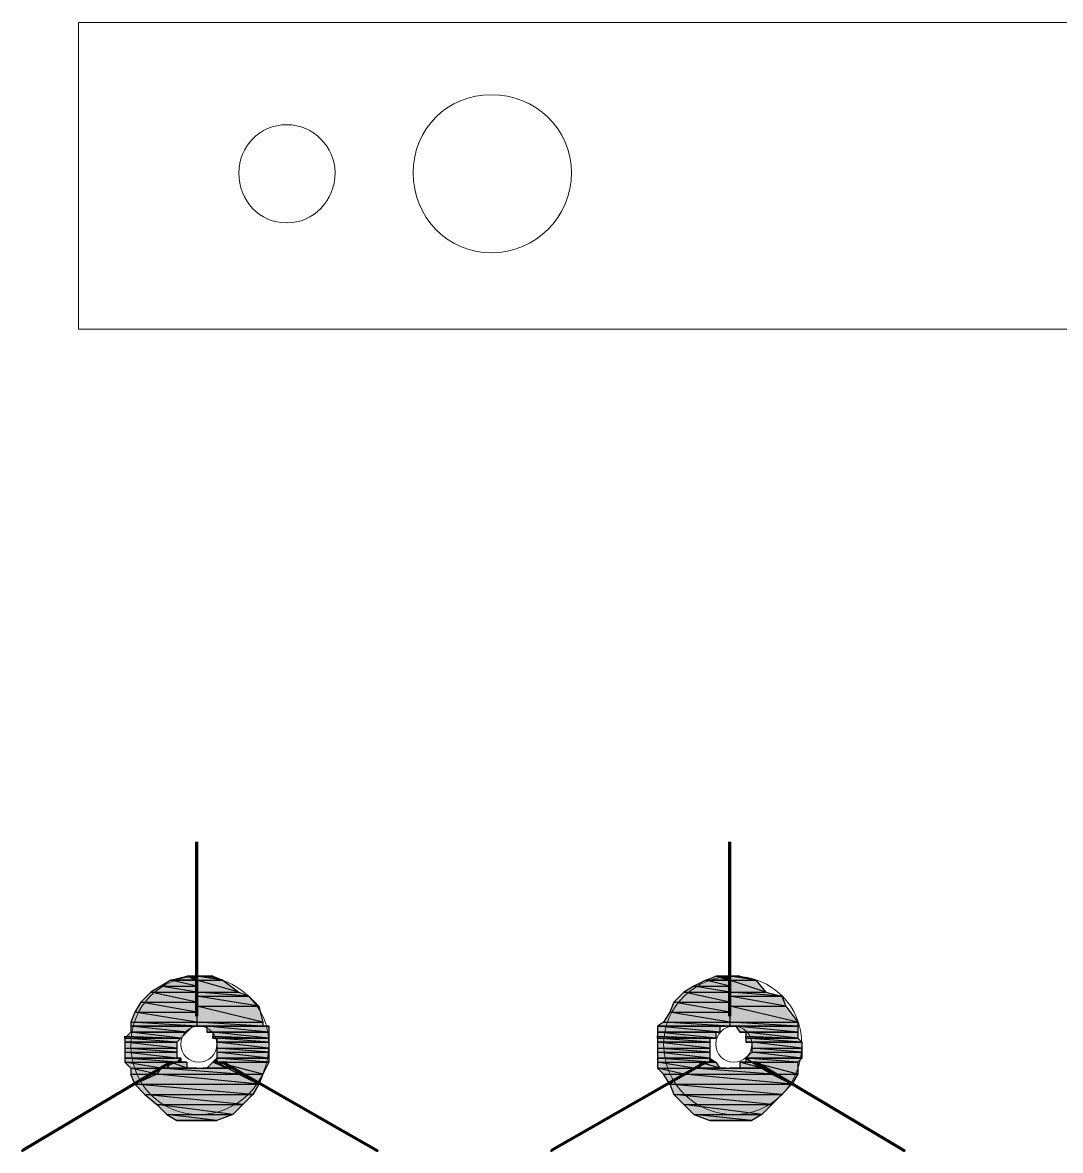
# Model space of a CAD drawing. Header units: millimetres. Extents: x 40 to 176, y -32 to 59.
# Drawn here: x 106.603 to 107.327, y 3.095 to 3.881 of the extents above; entities that cross this region are included whole.
import ezdxf

# ---------------------------------------------------------------- set-up
doc = ezdxf.new("R2010")
doc.units = ezdxf.units.MM
doc.layers.add('15 - Quadro de medição', color=6, linetype='Continuous')

msp = doc.modelspace()

# ---------------------------------------------------------------- hatches: boundary and pattern name
at = {"layer": '15 - Quadro de medição', "true_color": 0x000007}
for points in [[(106.72488, 3.21353), (106.70672, 3.21353), (106.7179, 3.21632)], [(107.09642, 3.21353), (107.07966, 3.21353), (107.08664, 3.21632)], [(106.71371, 3.15626), (106.71091, 3.15626), (106.71371, 3.15906)], [(106.73885, 3.15626), (106.73606, 3.15626), (106.73885, 3.15906)], [(107.08664, 3.15626), (107.08245, 3.15626), (107.08245, 3.15906)], [(106.68158, 3.1409), (106.67879, 3.14788), (106.69695, 3.14788)], [(106.76818, 3.1409), (106.75421, 3.14788), (106.77097, 3.14788)], [(107.05452, 3.1409), (107.05033, 3.14788), (107.06429, 3.14788)], [(107.13972, 3.1409), (107.12575, 3.14788), (107.14391, 3.14788)]]:
    msp.add_hatch(color=7, dxfattribs=at).paths.add_polyline_path(points)
h = msp.add_hatch(color=7, dxfattribs=at)
h.paths.add_polyline_path([(106.7179, 3.21632), (106.72488, 3.21632)])
h.paths.add_polyline_path([(106.7179, 3.21632), (106.72488, 3.21632), (106.72488, 3.21353)])
h = msp.add_hatch(color=7, dxfattribs=at)
h.paths.add_polyline_path([(106.72488, 3.21353), (106.74304, 3.21353), (106.72488, 3.21632)])
h.paths.add_polyline_path([(106.74304, 3.21353), (106.72488, 3.21632), (106.73606, 3.21632)])
h = msp.add_hatch(color=7, dxfattribs=at)
h.paths.add_polyline_path([(107.08664, 3.21632), (107.09642, 3.21632)])
h.paths.add_polyline_path([(107.08664, 3.21632), (107.09642, 3.21632), (107.09642, 3.21353)])
h = msp.add_hatch(color=7, dxfattribs=at)
h.paths.add_polyline_path([(107.09642, 3.21353), (107.11458, 3.21353), (107.09642, 3.21632)])
h.paths.add_polyline_path([(107.11458, 3.21353), (107.09642, 3.21632), (107.1034, 3.21632)])
h.paths.add_polyline_path([(107.09642, 3.21632), (107.1034, 3.21632)])
h = msp.add_hatch(color=7, dxfattribs=at)
h.paths.add_polyline_path([(106.69276, 3.20515), (106.72488, 3.20515), (106.69974, 3.20934)])
h.paths.add_polyline_path([(106.72488, 3.20515), (106.69974, 3.20934), (106.72488, 3.20934)])
h = msp.add_hatch(color=7, dxfattribs=at)
h.paths.add_polyline_path([(106.69974, 3.20934), (106.72488, 3.20934), (106.70672, 3.21353)])
h.paths.add_polyline_path([(106.72488, 3.20934), (106.70672, 3.21353), (106.72488, 3.21353)])
h = msp.add_hatch(color=7, dxfattribs=at)
h.paths.add_polyline_path([(106.72488, 3.20515), (106.75421, 3.20515), (106.72488, 3.21353)])
h.paths.add_polyline_path([(106.75421, 3.20515), (106.72488, 3.21353), (106.74304, 3.21353)])
h = msp.add_hatch(color=7, dxfattribs=at)
h.paths.add_polyline_path([(107.06429, 3.20515), (107.09642, 3.20515), (107.07128, 3.20934)])
h.paths.add_polyline_path([(107.09642, 3.20515), (107.07128, 3.20934), (107.09642, 3.20934)])
h = msp.add_hatch(color=7, dxfattribs=at)
h.paths.add_polyline_path([(107.07128, 3.20934), (107.09642, 3.20934), (107.07966, 3.21353)])
h.paths.add_polyline_path([(107.09642, 3.20934), (107.07966, 3.21353), (107.09642, 3.21353)])
h = msp.add_hatch(color=7, dxfattribs=at)
h.paths.add_polyline_path([(107.09642, 3.20515), (107.12156, 3.20515), (107.09642, 3.21353)])
h.paths.add_polyline_path([(107.12156, 3.20515), (107.09642, 3.21353), (107.11458, 3.21353)])
h = msp.add_hatch(color=7, dxfattribs=at)
h.paths.add_polyline_path([(106.68577, 3.19817), (106.72488, 3.19817), (106.69276, 3.20515)])
h.paths.add_polyline_path([(106.72488, 3.19817), (106.69276, 3.20515), (106.72488, 3.20515)])
h = msp.add_hatch(color=7, dxfattribs=at)
h.paths.add_polyline_path([(106.72488, 3.20236), (106.7612, 3.20236), (106.72488, 3.20515)])
h.paths.add_polyline_path([(106.7612, 3.20236), (106.72488, 3.20515), (106.75421, 3.20515)])
h = msp.add_hatch(color=7, dxfattribs=at)
h.paths.add_polyline_path([(106.72488, 3.19537), (106.76818, 3.19537), (106.72488, 3.20236)])
h.paths.add_polyline_path([(106.76818, 3.19537), (106.72488, 3.20236), (106.7612, 3.20236)])
h = msp.add_hatch(color=7, dxfattribs=at)
h.paths.add_polyline_path([(107.05731, 3.19817), (107.09642, 3.19817), (107.06429, 3.20515)])
h.paths.add_polyline_path([(107.09642, 3.19817), (107.06429, 3.20515), (107.09642, 3.20515)])
h = msp.add_hatch(color=7, dxfattribs=at)
h.paths.add_polyline_path([(107.09642, 3.20236), (107.13273, 3.20236), (107.09642, 3.20515)])
h.paths.add_polyline_path([(107.13273, 3.20236), (107.09642, 3.20515), (107.12156, 3.20515)])
h = msp.add_hatch(color=7, dxfattribs=at)
h.paths.add_polyline_path([(107.09642, 3.19537), (107.13553, 3.19537), (107.09642, 3.20236)])
h.paths.add_polyline_path([(107.13553, 3.19537), (107.09642, 3.20236), (107.13273, 3.20236)])
h = msp.add_hatch(color=7, dxfattribs=at)
h.paths.add_polyline_path([(106.68158, 3.19118), (106.72488, 3.19118), (106.68577, 3.19817)])
h.paths.add_polyline_path([(106.72488, 3.19118), (106.68577, 3.19817), (106.72488, 3.19817)])
h = msp.add_hatch(color=7, dxfattribs=at)
h.paths.add_polyline_path([(106.72488, 3.1842), (106.77097, 3.1842), (106.72488, 3.19537)])
h.paths.add_polyline_path([(106.77097, 3.1842), (106.72488, 3.19537), (106.76818, 3.19537)])
h = msp.add_hatch(color=7, dxfattribs=at)
h.paths.add_polyline_path([(107.05452, 3.19118), (107.09642, 3.19118), (107.05731, 3.19817)])
h.paths.add_polyline_path([(107.09642, 3.19118), (107.05731, 3.19817), (107.09642, 3.19817)])
h = msp.add_hatch(color=7, dxfattribs=at)
h.paths.add_polyline_path([(107.09642, 3.1842), (107.14391, 3.1842), (107.09642, 3.19537)])
h.paths.add_polyline_path([(107.14391, 3.1842), (107.09642, 3.19537), (107.13553, 3.19537)])
h = msp.add_hatch(color=7, dxfattribs=at)
h.paths.add_polyline_path([(106.67879, 3.1842), (106.72488, 3.1842), (106.68158, 3.19118)])
h.paths.add_polyline_path([(106.72488, 3.1842), (106.68158, 3.19118), (106.72488, 3.19118)])
h = msp.add_hatch(color=7, dxfattribs=at)
h.paths.add_polyline_path([(107.05033, 3.1842), (107.09642, 3.1842), (107.05452, 3.19118)])
h.paths.add_polyline_path([(107.09642, 3.1842), (107.05452, 3.19118), (107.09642, 3.19118)])
h = msp.add_hatch(color=7, dxfattribs=at)
h.paths.add_polyline_path([(106.6746, 3.17302), (106.71371, 3.17302), (106.67879, 3.17721)])
h.paths.add_polyline_path([(106.71371, 3.17302), (106.67879, 3.17721), (106.7179, 3.17721)])
h = msp.add_hatch(color=7, dxfattribs=at)
h.paths.add_polyline_path([(106.67879, 3.1814), (106.72488, 3.1814), (106.67879, 3.1842)])
h.paths.add_polyline_path([(106.72488, 3.1814), (106.67879, 3.1842), (106.72488, 3.1842)])
h = msp.add_hatch(color=7, dxfattribs=at)
h.paths.add_polyline_path([(106.67879, 3.17721), (106.7179, 3.17721), (106.67879, 3.1814)])
h.paths.add_polyline_path([(106.7179, 3.17721), (106.67879, 3.1814), (106.72209, 3.1814)])
h = msp.add_hatch(color=7, dxfattribs=at)
h.paths.add_polyline_path([(106.72488, 3.1814), (106.77097, 3.1814), (106.72488, 3.1842)])
h.paths.add_polyline_path([(106.77097, 3.1814), (106.72488, 3.1842), (106.77097, 3.1842)])
h = msp.add_hatch(color=7, dxfattribs=at)
h.paths.add_polyline_path([(106.72488, 3.1814), (106.77097, 3.1814)])
h.paths.add_polyline_path([(106.72488, 3.1814), (106.77097, 3.1814), (106.72907, 3.1814)])
h = msp.add_hatch(color=7, dxfattribs=at)
h.paths.add_polyline_path([(106.73186, 3.17721), (106.77516, 3.17721), (106.73186, 3.1814)])
h.paths.add_polyline_path([(106.77516, 3.17721), (106.73186, 3.1814), (106.77516, 3.1814)])
h = msp.add_hatch(color=7, dxfattribs=at)
h.paths.add_polyline_path([(106.73186, 3.17721), (106.77516, 3.17721)])
h.paths.add_polyline_path([(106.73186, 3.17721), (106.77516, 3.17721), (106.73606, 3.17721)])
h = msp.add_hatch(color=7, dxfattribs=at)
h.paths.add_polyline_path([(106.73606, 3.17302), (106.77516, 3.17302), (106.73606, 3.17721)])
h.paths.add_polyline_path([(106.77516, 3.17302), (106.73606, 3.17721), (106.77516, 3.17721)])
h = msp.add_hatch(color=7, dxfattribs=at)
h.paths.add_polyline_path([(107.04614, 3.1814), (107.09642, 3.1814), (107.05033, 3.1842)])
h.paths.add_polyline_path([(107.09642, 3.1814), (107.05033, 3.1842), (107.09642, 3.1842)])
h = msp.add_hatch(color=7, dxfattribs=at)
h.paths.add_polyline_path([(107.04614, 3.17721), (107.08944, 3.17721), (107.04614, 3.1814)])
h.paths.add_polyline_path([(107.08944, 3.17721), (107.04614, 3.1814), (107.08944, 3.1814)])
h = msp.add_hatch(color=7, dxfattribs=at)
h.paths.add_polyline_path([(107.04614, 3.17302), (107.08664, 3.17302), (107.04614, 3.17721)])
h.paths.add_polyline_path([(107.08664, 3.17302), (107.04614, 3.17721), (107.08664, 3.17721)])
h = msp.add_hatch(color=7, dxfattribs=at)
h.paths.add_polyline_path([(107.09642, 3.1814), (107.14391, 3.1814), (107.09642, 3.1842)])
h.paths.add_polyline_path([(107.14391, 3.1814), (107.09642, 3.1842), (107.14391, 3.1842)])
h = msp.add_hatch(color=7, dxfattribs=at)
h.paths.add_polyline_path([(107.09642, 3.1814), (107.14391, 3.1814)])
h.paths.add_polyline_path([(107.09642, 3.1814), (107.14391, 3.1814), (107.10061, 3.1814)])
h = msp.add_hatch(color=7, dxfattribs=at)
h.paths.add_polyline_path([(107.1034, 3.17721), (107.14391, 3.17721), (107.10061, 3.1814)])
h.paths.add_polyline_path([(107.14391, 3.17721), (107.10061, 3.1814), (107.14391, 3.1814)])
h = msp.add_hatch(color=7, dxfattribs=at)
h.paths.add_polyline_path([(107.1034, 3.17721), (107.14391, 3.17721)])
h.paths.add_polyline_path([(107.1034, 3.17721), (107.14391, 3.17721), (107.10759, 3.17721)])
h = msp.add_hatch(color=7, dxfattribs=at)
h.paths.add_polyline_path([(107.10759, 3.17302), (107.14391, 3.17302), (107.10759, 3.17721)])
h.paths.add_polyline_path([(107.14391, 3.17302), (107.10759, 3.17721), (107.14391, 3.17721)])
h = msp.add_hatch(color=7, dxfattribs=at)
h.paths.add_polyline_path([(106.71371, 3.17302), (106.6746, 3.17302), (106.6746, 3.17442)])
h.paths.add_polyline_path([(106.6746, 3.17302), (106.6746, 3.17442), (106.71371, 3.17302)])
h.paths.add_polyline_path([(106.6746, 3.17302), (106.71371, 3.17302)])
h.paths.add_polyline_path([(106.71371, 3.17302), (106.6746, 3.17302), (106.6746, 3.17442)])
h = msp.add_hatch(color=7, dxfattribs=at)
h.paths.add_polyline_path([(106.6746, 3.17023), (106.71091, 3.17023), (106.6746, 3.17302)])
h.paths.add_polyline_path([(106.71091, 3.17023), (106.6746, 3.17302), (106.71371, 3.17302)])
h = msp.add_hatch(color=7, dxfattribs=at)
h.paths.add_polyline_path([(106.6746, 3.16604), (106.71091, 3.16604), (106.6746, 3.17023)])
h.paths.add_polyline_path([(106.71091, 3.16604), (106.6746, 3.17023), (106.71091, 3.17023)])
h = msp.add_hatch(color=7, dxfattribs=at)
h.paths.add_polyline_path([(106.73606, 3.17302), (106.73606, 3.17442), (106.77516, 3.17302)])
h.paths.add_polyline_path([(106.73606, 3.17302), (106.77516, 3.17302), (106.73885, 3.17302)])
h = msp.add_hatch(color=7, dxfattribs=at)
h.paths.add_polyline_path([(106.73885, 3.17023), (106.77516, 3.17023), (106.73885, 3.17302)])
h.paths.add_polyline_path([(106.77516, 3.17023), (106.73885, 3.17302), (106.77516, 3.17302)])
h = msp.add_hatch(color=7, dxfattribs=at)
h.paths.add_polyline_path([(106.73885, 3.16604), (106.77516, 3.16604), (106.73885, 3.17023)])
h.paths.add_polyline_path([(106.77516, 3.16604), (106.73885, 3.17023), (106.77516, 3.17023)])
h = msp.add_hatch(color=7, dxfattribs=at)
h.paths.add_polyline_path([(107.04614, 3.17302), (107.08245, 3.17302)])
h.paths.add_polyline_path([(107.08245, 3.17302), (107.04614, 3.17302), (107.08664, 3.17302)])
h.paths.add_polyline_path([(107.04614, 3.17302), (107.08664, 3.17302)])
h.paths.add_polyline_path([(107.08664, 3.17302), (107.04614, 3.17302), (107.04614, 3.17442)])
h = msp.add_hatch(color=7, dxfattribs=at)
h.paths.add_polyline_path([(107.04614, 3.17023), (107.08245, 3.17023), (107.04614, 3.17302)])
h.paths.add_polyline_path([(107.08245, 3.17023), (107.04614, 3.17302), (107.08245, 3.17302)])
h = msp.add_hatch(color=7, dxfattribs=at)
h.paths.add_polyline_path([(107.04614, 3.16604), (107.08245, 3.16604), (107.04614, 3.17023)])
h.paths.add_polyline_path([(107.08245, 3.16604), (107.04614, 3.17023), (107.08245, 3.17023)])
h = msp.add_hatch(color=7, dxfattribs=at)
h.paths.add_polyline_path([(107.14391, 3.17302), (107.10759, 3.17302), (107.10759, 3.17442)])
h.paths.add_polyline_path([(107.10759, 3.17302), (107.10759, 3.17442), (107.14391, 3.17302)])
h = msp.add_hatch(color=7, dxfattribs=at)
h.paths.add_polyline_path([(107.10759, 3.17023), (107.1467, 3.17023), (107.10759, 3.17302)])
h.paths.add_polyline_path([(107.1467, 3.17023), (107.10759, 3.17302), (107.14391, 3.17302)])
h = msp.add_hatch(color=7, dxfattribs=at)
h.paths.add_polyline_path([(107.10759, 3.17023), (107.1467, 3.17023)])
h.paths.add_polyline_path([(107.10759, 3.17023), (107.1467, 3.17023), (107.11178, 3.17023)])
h = msp.add_hatch(color=7, dxfattribs=at)
h.paths.add_polyline_path([(107.11178, 3.16604), (107.1467, 3.16604), (107.11178, 3.17023)])
h.paths.add_polyline_path([(107.1467, 3.16604), (107.11178, 3.17023), (107.1467, 3.17023)])
h = msp.add_hatch(color=7, dxfattribs=at)
h.paths.add_polyline_path([(106.6746, 3.16325), (106.71091, 3.16325), (106.6746, 3.16604)])
h.paths.add_polyline_path([(106.71091, 3.16325), (106.6746, 3.16604), (106.71091, 3.16604)])
h = msp.add_hatch(color=7, dxfattribs=at)
h.paths.add_polyline_path([(106.6746, 3.15906), (106.71091, 3.15906), (106.6746, 3.16325)])
h.paths.add_polyline_path([(106.71091, 3.15906), (106.6746, 3.16325), (106.71091, 3.16325)])
h = msp.add_hatch(color=7, dxfattribs=at)
h.paths.add_polyline_path([(106.73885, 3.16325), (106.77516, 3.16325), (106.73885, 3.16604)])
h.paths.add_polyline_path([(106.77516, 3.16325), (106.73885, 3.16604), (106.77516, 3.16604)])
h = msp.add_hatch(color=7, dxfattribs=at)
h.paths.add_polyline_path([(106.73885, 3.15906), (106.77516, 3.15906), (106.73885, 3.16325)])
h.paths.add_polyline_path([(106.77516, 3.15906), (106.73885, 3.16325), (106.77516, 3.16325)])
h = msp.add_hatch(color=7, dxfattribs=at)
h.paths.add_polyline_path([(107.04614, 3.16325), (107.08245, 3.16325), (107.04614, 3.16604)])
h.paths.add_polyline_path([(107.08245, 3.16325), (107.04614, 3.16604), (107.08245, 3.16604)])
h = msp.add_hatch(color=7, dxfattribs=at)
h.paths.add_polyline_path([(107.04614, 3.15906), (107.08245, 3.15906), (107.04614, 3.16325)])
h.paths.add_polyline_path([(107.08245, 3.15906), (107.04614, 3.16325), (107.08245, 3.16325)])
h = msp.add_hatch(color=7, dxfattribs=at)
h.paths.add_polyline_path([(107.10759, 3.15906), (107.1467, 3.15906), (107.11178, 3.16325)])
h.paths.add_polyline_path([(107.1467, 3.15906), (107.11178, 3.16325), (107.1467, 3.16325)])
h = msp.add_hatch(color=7, dxfattribs=at)
h.paths.add_polyline_path([(107.11178, 3.16325), (107.1467, 3.16325), (107.11178, 3.16604)])
h.paths.add_polyline_path([(107.1467, 3.16325), (107.11178, 3.16604), (107.1467, 3.16604)])
h = msp.add_hatch(color=7, dxfattribs=at)
h.paths.add_polyline_path([(106.6746, 3.15626), (106.71091, 3.15626), (106.6746, 3.15906)])
h.paths.add_polyline_path([(106.71091, 3.15626), (106.6746, 3.15906), (106.71371, 3.15906)])
h = msp.add_hatch(color=7, dxfattribs=at)
h.paths.add_polyline_path([(106.67879, 3.15207), (106.69974, 3.15207), (106.6746, 3.15626)])
h.paths.add_polyline_path([(106.69974, 3.15207), (106.6746, 3.15626), (106.71091, 3.15626)])
h = msp.add_hatch(color=7, dxfattribs=at)
h.paths.add_polyline_path([(106.70393, 3.15207), (106.7179, 3.15207), (106.70672, 3.15626)])
h.paths.add_polyline_path([(106.7179, 3.15207), (106.70672, 3.15626), (106.7179, 3.15626)])
h = msp.add_hatch(color=7, dxfattribs=at)
h.paths.add_polyline_path([(106.73186, 3.15207), (106.74583, 3.15207), (106.73606, 3.15626)])
h.paths.add_polyline_path([(106.74583, 3.15207), (106.73606, 3.15626), (106.74583, 3.15626)])
h = msp.add_hatch(color=7, dxfattribs=at)
h.paths.add_polyline_path([(106.73885, 3.15626), (106.77516, 3.15626), (106.73885, 3.15906)])
h.paths.add_polyline_path([(106.77516, 3.15626), (106.73885, 3.15906), (106.77516, 3.15906)])
h = msp.add_hatch(color=7, dxfattribs=at)
h.paths.add_polyline_path([(106.75421, 3.14788), (106.77097, 3.14788), (106.73885, 3.15626)])
h.paths.add_polyline_path([(106.77097, 3.14788), (106.73885, 3.15626), (106.77516, 3.15626)])
h = msp.add_hatch(color=7, dxfattribs=at)
h.paths.add_polyline_path([(107.04614, 3.15626), (107.08245, 3.15626), (107.04614, 3.15906)])
h.paths.add_polyline_path([(107.08245, 3.15626), (107.04614, 3.15906), (107.08245, 3.15906)])
h = msp.add_hatch(color=7, dxfattribs=at)
h.paths.add_polyline_path([(107.04614, 3.15207), (107.07128, 3.15207), (107.04614, 3.15626)])
h.paths.add_polyline_path([(107.07128, 3.15207), (107.04614, 3.15626), (107.08245, 3.15626)])
h = msp.add_hatch(color=7, dxfattribs=at)
h.paths.add_polyline_path([(107.07547, 3.15207), (107.08944, 3.15207), (107.07547, 3.15626)])
h.paths.add_polyline_path([(107.08944, 3.15207), (107.07547, 3.15626), (107.08664, 3.15626)])
h = msp.add_hatch(color=7, dxfattribs=at)
h.paths.add_polyline_path([(107.07966, 3.15626), (107.07826, 3.15626), (107.08664, 3.15626)])
h.paths.add_polyline_path([(107.07966, 3.15626), (107.08664, 3.15626), (107.07547, 3.15626)])
h = msp.add_hatch(color=7, dxfattribs=at)
h.paths.add_polyline_path([(107.08245, 3.15626), (107.08664, 3.15626)])
h.paths.add_polyline_path([(107.08245, 3.15626), (107.08664, 3.15626), (107.07966, 3.15626)])
h = msp.add_hatch(color=7, dxfattribs=at)
h.paths.add_polyline_path([(107.1034, 3.15626), (107.11458, 3.15626), (107.10759, 3.15626)])
h.paths.add_polyline_path([(107.11458, 3.15626), (107.10759, 3.15626), (107.11178, 3.15626)])
h.paths.add_polyline_path([(107.10759, 3.15626), (107.11178, 3.15626), (107.10759, 3.15906)])
h = msp.add_hatch(color=7, dxfattribs=at)
h.paths.add_polyline_path([(107.1034, 3.15207), (107.11877, 3.15207), (107.1034, 3.15626)])
h.paths.add_polyline_path([(107.11877, 3.15207), (107.1034, 3.15626), (107.11458, 3.15626)])
h = msp.add_hatch(color=7, dxfattribs=at)
h.paths.add_polyline_path([(107.11178, 3.15626), (107.14391, 3.15626), (107.10759, 3.15906)])
h.paths.add_polyline_path([(107.14391, 3.15626), (107.10759, 3.15906), (107.1467, 3.15906)])
h = msp.add_hatch(color=7, dxfattribs=at)
h.paths.add_polyline_path([(107.12575, 3.14788), (107.14391, 3.14788), (107.11178, 3.15626)])
h.paths.add_polyline_path([(107.14391, 3.14788), (107.11178, 3.15626), (107.14391, 3.15626)])
h = msp.add_hatch(color=7, dxfattribs=at)
h.paths.add_polyline_path([(106.67879, 3.14788), (106.69695, 3.14788), (106.67879, 3.15207)])
h.paths.add_polyline_path([(106.69695, 3.14788), (106.67879, 3.15207), (106.69974, 3.15207)])
h = msp.add_hatch(color=7, dxfattribs=at)
h.paths.add_polyline_path([(106.68158, 3.1409), (106.76818, 3.1409), (106.69695, 3.14788)])
h.paths.add_polyline_path([(106.76818, 3.1409), (106.69695, 3.14788), (106.75421, 3.14788)])
h = msp.add_hatch(color=7, dxfattribs=at)
h.paths.add_polyline_path([(106.69695, 3.14788), (106.75421, 3.14788), (106.69974, 3.15207)])
h.paths.add_polyline_path([(106.75421, 3.14788), (106.69974, 3.15207), (106.75002, 3.15207)])
h = msp.add_hatch(color=7, dxfattribs=at)
h.paths.add_polyline_path([(107.05033, 3.14788), (107.06429, 3.14788), (107.04614, 3.15207)])
h.paths.add_polyline_path([(107.06429, 3.14788), (107.04614, 3.15207), (107.07128, 3.15207)])
h = msp.add_hatch(color=7, dxfattribs=at)
h.paths.add_polyline_path([(107.05452, 3.1409), (107.13972, 3.1409), (107.06429, 3.14788)])
h.paths.add_polyline_path([(107.13972, 3.1409), (107.06429, 3.14788), (107.12575, 3.14788)])
h = msp.add_hatch(color=7, dxfattribs=at)
h.paths.add_polyline_path([(107.06429, 3.14788), (107.12575, 3.14788), (107.07128, 3.15207)])
h.paths.add_polyline_path([(107.12575, 3.14788), (107.07128, 3.15207), (107.12156, 3.15207)])
h = msp.add_hatch(color=7, dxfattribs=at)
h.paths.add_polyline_path([(107.1034, 3.15207), (107.11877, 3.15207)])
h.paths.add_polyline_path([(107.1034, 3.15207), (107.11877, 3.15207), (107.10061, 3.15207)])
h = msp.add_hatch(color=7, dxfattribs=at)
h.paths.add_polyline_path([(106.68857, 3.13391), (106.76399, 3.13391), (106.68158, 3.1409)])
h.paths.add_polyline_path([(106.76399, 3.13391), (106.68158, 3.1409), (106.76818, 3.1409)])
h = msp.add_hatch(color=7, dxfattribs=at)
h.paths.add_polyline_path([(107.05731, 3.13391), (107.13273, 3.13391), (107.05452, 3.1409)])
h.paths.add_polyline_path([(107.13273, 3.13391), (107.05452, 3.1409), (107.13972, 3.1409)])
h = msp.add_hatch(color=7, dxfattribs=at)
h.paths.add_polyline_path([(106.69695, 3.12693), (106.75701, 3.12693), (106.68857, 3.13391)])
h.paths.add_polyline_path([(106.75701, 3.12693), (106.68857, 3.13391), (106.76399, 3.13391)])
h = msp.add_hatch(color=7, dxfattribs=at)
h.paths.add_polyline_path([(107.06429, 3.12693), (107.12575, 3.12693), (107.05731, 3.13391)])
h.paths.add_polyline_path([(107.12575, 3.12693), (107.05731, 3.13391), (107.13273, 3.13391)])
h = msp.add_hatch(color=7, dxfattribs=at)
h.paths.add_polyline_path([(106.70393, 3.11995), (106.75002, 3.11995), (106.69695, 3.12693)])
h.paths.add_polyline_path([(106.75002, 3.11995), (106.69695, 3.12693), (106.75701, 3.12693)])
h = msp.add_hatch(color=7, dxfattribs=at)
h.paths.add_polyline_path([(107.07128, 3.11995), (107.11877, 3.11995), (107.06429, 3.12693)])
h.paths.add_polyline_path([(107.11877, 3.11995), (107.06429, 3.12693), (107.12575, 3.12693)])
h = msp.add_hatch(color=7, dxfattribs=at)
h.paths.add_polyline_path([(106.71091, 3.11576), (106.73885, 3.11576), (106.70393, 3.11995)])
h.paths.add_polyline_path([(106.73885, 3.11576), (106.70393, 3.11995), (106.75002, 3.11995)])
h = msp.add_hatch(color=7, dxfattribs=at)
h.paths.add_polyline_path([(107.08245, 3.11576), (107.11178, 3.11576), (107.07128, 3.11995)])
h.paths.add_polyline_path([(107.11178, 3.11576), (107.07128, 3.11995), (107.11877, 3.11995)])

# ---------------------------------------------------------------- linework, layer by layer
at = {"layer": '15 - Quadro de medição', "color": 7, "linetype": 'Continuous', "lineweight": 20, "true_color": 0x000007}
for points in [[(107.92609, 3.88118), (107.92609, 3.66748), (106.64247, 3.66748)], [(106.64247, 3.66748), (106.64247, 3.88118), (107.28638, 3.88118)], [(107.28638, 3.88118), (107.92609, 3.88118), (107.92609, 3.88118)]]:
    msp.add_lwpolyline(points, dxfattribs=at)
at = {"layer": '15 - Quadro de medição', "color": 7, "linetype": 'Continuous', "lineweight": 70, "true_color": 0x000007}
for points in [[(106.72488, 3.18839), (106.72488, 3.30991), (106.72488, 3.30991)], [(107.09642, 3.18839), (107.09642, 3.30991), (107.09642, 3.30991)], [(106.70672, 3.15626), (106.60336, 3.09481), (106.60336, 3.09481)], [(106.74304, 3.15626), (106.85059, 3.09481), (106.85059, 3.09481)], [(107.07966, 3.15626), (106.97211, 3.09481), (106.97211, 3.09481)], [(107.11458, 3.15626), (107.21794, 3.09481), (107.21794, 3.09481)]]:
    msp.add_lwpolyline(points, dxfattribs=at)
at = {"layer": '15 - Quadro de medição', "color": 7, "linetype": 'Continuous', "lineweight": -2, "true_color": 0x000007}
for points in [[(106.72488, 3.21353), (106.70672, 3.21353), (106.7179, 3.21632)], [(106.7179, 3.21632), (106.7179, 3.21632), (106.72488, 3.21632)], [(106.7179, 3.21632), (106.72488, 3.21632), (106.72488, 3.21353)], [(106.72488, 3.21353), (106.74304, 3.21353), (106.72488, 3.21632)], [(106.74304, 3.21353), (106.72488, 3.21632), (106.73606, 3.21632)], [(106.73186, 3.21632), (106.72488, 3.21632), (106.72488, 3.21632)], [(106.72488, 3.21632), (106.73606, 3.21632)], [(106.73606, 3.21632), (106.72488, 3.21632), (106.73186, 3.21632)], [(107.09642, 3.21353), (107.07966, 3.21353), (107.08664, 3.21632)], [(107.08664, 3.21632), (107.08664, 3.21632), (107.09642, 3.21632)], [(107.08664, 3.21632), (107.09642, 3.21632), (107.09642, 3.21353)], [(107.09642, 3.21353), (107.11458, 3.21353), (107.09642, 3.21632)], [(107.11458, 3.21353), (107.09642, 3.21632), (107.1034, 3.21632)], [(107.09642, 3.21632), (107.1034, 3.21632)], [(107.1034, 3.21632), (107.09642, 3.21632), (107.09642, 3.21632)], [(107.09642, 3.21632), (107.09642, 3.21632), (107.1034, 3.21632)], [(106.69276, 3.20515), (106.72488, 3.20515), (106.69974, 3.20934)], [(106.69974, 3.20934), (106.72488, 3.20934), (106.70672, 3.21353)], [(106.72488, 3.20515), (106.69974, 3.20934), (106.72488, 3.20934)], [(106.72488, 3.20934), (106.70672, 3.21353), (106.72488, 3.21353)], [(106.72488, 3.20515), (106.75421, 3.20515), (106.72488, 3.21353)], [(106.75421, 3.20515), (106.72488, 3.21353), (106.74304, 3.21353)], [(107.06429, 3.20515), (107.09642, 3.20515), (107.07128, 3.20934)], [(107.07128, 3.20934), (107.09642, 3.20934), (107.07966, 3.21353)], [(107.09642, 3.20515), (107.07128, 3.20934), (107.09642, 3.20934)], [(107.09642, 3.20934), (107.07966, 3.21353), (107.09642, 3.21353)], [(107.09642, 3.20515), (107.12156, 3.20515), (107.09642, 3.21353)], [(107.12156, 3.20515), (107.09642, 3.21353), (107.11458, 3.21353)], [(106.68577, 3.19817), (106.72488, 3.19817), (106.69276, 3.20515)], [(106.72488, 3.19817), (106.69276, 3.20515), (106.72488, 3.20515)], [(106.72488, 3.20236), (106.7612, 3.20236), (106.72488, 3.20515)], [(106.7612, 3.20236), (106.72488, 3.20515), (106.75421, 3.20515)], [(106.72488, 3.19537), (106.76818, 3.19537), (106.72488, 3.20236)], [(106.76818, 3.19537), (106.72488, 3.20236), (106.7612, 3.20236)], [(107.05731, 3.19817), (107.09642, 3.19817), (107.06429, 3.20515)], [(107.09642, 3.19817), (107.06429, 3.20515), (107.09642, 3.20515)], [(107.09642, 3.20236), (107.13273, 3.20236), (107.09642, 3.20515)], [(107.13273, 3.20236), (107.09642, 3.20515), (107.12156, 3.20515)], [(107.09642, 3.19537), (107.13553, 3.19537), (107.09642, 3.20236)], [(107.13553, 3.19537), (107.09642, 3.20236), (107.13273, 3.20236)], [(106.68158, 3.19118), (106.72488, 3.19118), (106.68577, 3.19817)], [(106.72488, 3.19118), (106.68577, 3.19817), (106.72488, 3.19817)], [(106.72488, 3.1842), (106.77097, 3.1842), (106.72488, 3.19537)], [(106.77097, 3.1842), (106.72488, 3.19537), (106.76818, 3.19537)], [(107.05452, 3.19118), (107.09642, 3.19118), (107.05731, 3.19817)], [(107.09642, 3.19118), (107.05731, 3.19817), (107.09642, 3.19817)], [(107.09642, 3.1842), (107.14391, 3.1842), (107.09642, 3.19537)], [(107.14391, 3.1842), (107.09642, 3.19537), (107.13553, 3.19537)], [(106.67879, 3.1842), (106.72488, 3.1842), (106.68158, 3.19118)], [(106.72488, 3.1842), (106.68158, 3.19118), (106.72488, 3.19118)], [(107.05033, 3.1842), (107.09642, 3.1842), (107.05452, 3.19118)], [(107.09642, 3.1842), (107.05452, 3.19118), (107.09642, 3.19118)], [(106.6746, 3.17302), (106.71371, 3.17302), (106.67879, 3.17721)], [(106.67879, 3.1814), (106.72488, 3.1814), (106.67879, 3.1842)], [(106.72488, 3.1814), (106.67879, 3.1842), (106.72488, 3.1842)], [(106.67879, 3.17721), (106.7179, 3.17721), (106.67879, 3.1814)], [(106.7179, 3.17721), (106.67879, 3.1814), (106.72209, 3.1814)], [(106.72209, 3.1814), (106.67879, 3.1814), (106.67879, 3.1814)], [(106.67879, 3.1814), (106.67879, 3.1814), (106.72209, 3.1814)], [(106.67879, 3.1814), (106.72209, 3.1814)], [(106.72209, 3.1814), (106.67879, 3.1814), (106.72488, 3.1814)], [(106.71371, 3.17302), (106.67879, 3.17721), (106.7179, 3.17721)], [(106.7179, 3.17721), (106.67879, 3.17721), (106.67879, 3.17721)], [(106.67879, 3.17721), (106.67879, 3.17721), (106.7179, 3.17721)], [(106.72488, 3.1814), (106.77097, 3.1814), (106.72488, 3.1842)], [(106.77097, 3.1814), (106.72488, 3.1842), (106.77097, 3.1842)], [(106.72488, 3.1814), (106.72488, 3.1814), (106.77097, 3.1814)], [(106.72488, 3.1814), (106.77097, 3.1814), (106.72907, 3.1814)], [(106.73186, 3.1814), (106.77516, 3.1814), (106.72907, 3.1814)], [(106.77516, 3.1814), (106.72907, 3.1814), (106.77097, 3.1814)], [(106.73186, 3.17721), (106.77516, 3.17721), (106.73186, 3.1814)], [(106.77516, 3.17721), (106.73186, 3.1814), (106.77516, 3.1814)], [(106.73186, 3.17721), (106.73186, 3.17721), (106.77516, 3.17721)], [(106.73186, 3.17721), (106.77516, 3.17721), (106.73606, 3.17721)], [(106.73606, 3.17302), (106.77516, 3.17302), (106.73606, 3.17721)], [(106.77516, 3.17302), (106.73606, 3.17721), (106.77516, 3.17721)], [(106.77516, 3.17721), (106.73606, 3.17721), (106.73606, 3.17721)], [(106.73606, 3.17721), (106.73606, 3.17721), (106.77516, 3.17721)], [(107.04614, 3.1814), (107.09642, 3.1814), (107.05033, 3.1842)], [(107.04614, 3.17721), (107.08944, 3.17721), (107.04614, 3.1814)], [(107.08944, 3.17721), (107.04614, 3.1814), (107.08944, 3.1814)], [(107.04614, 3.1814), (107.08944, 3.1814)], [(107.08944, 3.1814), (107.04614, 3.1814), (107.09363, 3.1814)], [(107.04614, 3.1814), (107.09363, 3.1814)], [(107.09363, 3.1814), (107.04614, 3.1814), (107.09642, 3.1814)], [(107.04614, 3.17302), (107.08664, 3.17302), (107.04614, 3.17721)], [(107.08664, 3.17302), (107.04614, 3.17721), (107.08664, 3.17721)], [(107.04614, 3.17721), (107.08664, 3.17721)], [(107.08664, 3.17721), (107.04614, 3.17721), (107.08944, 3.17721)], [(107.09642, 3.1814), (107.05033, 3.1842), (107.09642, 3.1842)], [(107.09642, 3.1814), (107.14391, 3.1814), (107.09642, 3.1842)], [(107.14391, 3.1814), (107.09642, 3.1842), (107.14391, 3.1842)], [(107.09642, 3.1814), (107.09642, 3.1814), (107.14391, 3.1814)], [(107.09642, 3.1814), (107.14391, 3.1814), (107.10061, 3.1814)], [(107.14391, 3.1814), (107.09642, 3.1814), (107.09642, 3.1814)], [(107.09642, 3.1814), (107.09642, 3.1814), (107.14391, 3.1814)], [(107.1034, 3.17721), (107.14391, 3.17721), (107.10061, 3.1814)], [(107.14391, 3.17721), (107.10061, 3.1814), (107.14391, 3.1814)], [(107.1034, 3.17721), (107.1034, 3.17721), (107.14391, 3.17721)], [(107.1034, 3.17721), (107.14391, 3.17721), (107.10759, 3.17721)], [(107.14391, 3.17721), (107.1034, 3.17721), (107.1034, 3.17721)], [(107.1034, 3.17721), (107.1034, 3.17721), (107.14391, 3.17721)], [(107.10759, 3.17302), (107.14391, 3.17302), (107.10759, 3.17721)], [(107.14391, 3.17302), (107.10759, 3.17721), (107.14391, 3.17721)], [(106.71371, 3.17302), (106.6746, 3.17302), (106.6746, 3.17442)], [(106.6746, 3.17302), (106.6746, 3.17442), (106.71371, 3.17302)], [(106.71371, 3.17302), (106.6746, 3.17302), (106.6746, 3.17442)], [(106.6746, 3.17023), (106.71091, 3.17023), (106.6746, 3.17302)], [(106.71091, 3.17023), (106.6746, 3.17302), (106.71371, 3.17302)], [(106.6746, 3.17302), (106.71371, 3.17302)], [(106.6746, 3.16604), (106.71091, 3.16604), (106.6746, 3.17023)], [(106.71091, 3.16604), (106.6746, 3.17023), (106.71091, 3.17023)], [(106.71091, 3.17023), (106.6746, 3.17023), (106.6746, 3.17023)], [(106.6746, 3.17023), (106.6746, 3.17023), (106.71091, 3.17023)], [(106.73606, 3.17302), (106.73606, 3.17442), (106.77516, 3.17302)], [(106.73606, 3.17302), (106.77516, 3.17302), (106.73885, 3.17302)], [(106.73885, 3.17023), (106.77516, 3.17023), (106.73885, 3.17302)], [(106.77516, 3.17023), (106.73885, 3.17302), (106.77516, 3.17302)], [(106.73885, 3.16604), (106.77516, 3.16604), (106.73885, 3.17023)], [(106.77516, 3.16604), (106.73885, 3.17023), (106.77516, 3.17023)], [(106.77516, 3.17023), (106.73885, 3.17023), (106.73885, 3.17023)], [(106.73885, 3.17023), (106.73885, 3.17023), (106.77516, 3.17023)], [(107.08664, 3.17302), (107.04614, 3.17302), (107.04614, 3.17442)], [(107.04614, 3.17023), (107.08245, 3.17023), (107.04614, 3.17302)], [(107.08245, 3.17023), (107.04614, 3.17302), (107.08245, 3.17302)], [(107.04614, 3.17302), (107.08245, 3.17302)], [(107.08245, 3.17302), (107.04614, 3.17302), (107.08664, 3.17302)], [(107.04614, 3.17302), (107.08664, 3.17302)], [(107.04614, 3.16604), (107.08245, 3.16604), (107.04614, 3.17023)], [(107.08245, 3.16604), (107.04614, 3.17023), (107.08245, 3.17023)], [(107.08245, 3.17023), (107.04614, 3.17023), (107.04614, 3.17023)], [(107.04614, 3.17023), (107.04614, 3.17023), (107.08245, 3.17023)], [(107.14391, 3.17302), (107.10759, 3.17302), (107.10759, 3.17442)], [(107.10759, 3.17302), (107.10759, 3.17442), (107.14391, 3.17302)], [(107.10759, 3.17023), (107.1467, 3.17023), (107.10759, 3.17302)], [(107.1467, 3.17023), (107.10759, 3.17302), (107.14391, 3.17302)], [(107.10759, 3.17023), (107.10759, 3.17023), (107.1467, 3.17023)], [(107.10759, 3.17023), (107.1467, 3.17023), (107.11178, 3.17023)], [(107.11178, 3.16604), (107.1467, 3.16604), (107.11178, 3.17023)], [(107.1467, 3.16604), (107.11178, 3.17023), (107.1467, 3.17023)], [(106.6746, 3.16325), (106.71091, 3.16325), (106.6746, 3.16604)], [(106.71091, 3.16325), (106.6746, 3.16604), (106.71091, 3.16604)], [(106.6746, 3.15906), (106.71091, 3.15906), (106.6746, 3.16325)], [(106.71091, 3.15906), (106.6746, 3.16325), (106.71091, 3.16325)], [(106.73885, 3.16325), (106.77516, 3.16325), (106.73885, 3.16604)], [(106.77516, 3.16325), (106.73885, 3.16604), (106.77516, 3.16604)], [(106.73885, 3.15906), (106.77516, 3.15906), (106.73885, 3.16325)], [(106.77516, 3.15906), (106.73885, 3.16325), (106.77516, 3.16325)], [(107.04614, 3.16325), (107.08245, 3.16325), (107.04614, 3.16604)], [(107.08245, 3.16325), (107.04614, 3.16604), (107.08245, 3.16604)], [(107.04614, 3.15906), (107.08245, 3.15906), (107.04614, 3.16325)], [(107.08245, 3.15906), (107.04614, 3.16325), (107.08245, 3.16325)], [(107.10759, 3.15906), (107.1467, 3.15906), (107.11178, 3.16325)], [(107.11178, 3.16325), (107.1467, 3.16325), (107.11178, 3.16604)], [(107.1467, 3.16325), (107.11178, 3.16604), (107.1467, 3.16604)], [(107.1467, 3.15906), (107.11178, 3.16325), (107.1467, 3.16325)], [(106.6746, 3.15626), (106.71091, 3.15626), (106.6746, 3.15906)], [(106.71091, 3.15626), (106.6746, 3.15906), (106.71371, 3.15906)], [(106.6746, 3.15906), (106.71371, 3.15906)], [(106.71371, 3.15906), (106.6746, 3.15906), (106.71091, 3.15906)], [(106.67879, 3.15207), (106.69974, 3.15207), (106.6746, 3.15626)], [(106.69974, 3.15207), (106.6746, 3.15626), (106.71091, 3.15626)], [(106.70393, 3.15207), (106.7179, 3.15207), (106.70672, 3.15626)], [(106.7179, 3.15207), (106.70672, 3.15626), (106.7179, 3.15626)], [(106.70672, 3.15626), (106.7179, 3.15626), (106.71091, 3.15626)], [(106.71371, 3.15626), (106.71091, 3.15626), (106.71371, 3.15906)], [(106.7179, 3.15626), (106.71091, 3.15626), (106.71371, 3.15626)], [(106.71371, 3.15626), (106.71091, 3.15626), (106.71091, 3.15626)], [(106.71091, 3.15626), (106.71091, 3.15626), (106.71371, 3.15626)], [(106.73186, 3.15207), (106.74583, 3.15207), (106.73606, 3.15626)], [(106.73885, 3.15626), (106.73606, 3.15626), (106.73885, 3.15906)], [(106.74583, 3.15207), (106.73606, 3.15626), (106.74583, 3.15626)], [(106.73606, 3.15626), (106.74583, 3.15626)], [(106.74583, 3.15626), (106.73606, 3.15626), (106.74304, 3.15626)], [(106.73606, 3.15626), (106.74304, 3.15626)], [(106.74304, 3.15626), (106.73606, 3.15626), (106.73885, 3.15626)], [(106.73885, 3.15626), (106.77516, 3.15626), (106.73885, 3.15906)], [(106.77516, 3.15626), (106.73885, 3.15906), (106.77516, 3.15906)], [(106.77516, 3.15906), (106.73885, 3.15906), (106.73885, 3.15906)], [(106.73885, 3.15906), (106.73885, 3.15906), (106.77516, 3.15906)], [(106.75421, 3.14788), (106.77097, 3.14788), (106.73885, 3.15626)], [(106.77097, 3.14788), (106.73885, 3.15626), (106.77516, 3.15626)], [(107.04614, 3.15626), (107.08245, 3.15626), (107.04614, 3.15906)], [(107.08245, 3.15626), (107.04614, 3.15906), (107.08245, 3.15906)], [(107.08245, 3.15906), (107.04614, 3.15906), (107.04614, 3.15906)], [(107.04614, 3.15906), (107.04614, 3.15906), (107.08245, 3.15906)], [(107.04614, 3.15207), (107.07128, 3.15207), (107.04614, 3.15626)], [(107.07128, 3.15207), (107.04614, 3.15626), (107.08245, 3.15626)], [(107.07547, 3.15207), (107.08944, 3.15207), (107.07547, 3.15626)], [(107.08944, 3.15207), (107.07547, 3.15626), (107.08664, 3.15626)], [(107.07966, 3.15626), (107.08664, 3.15626), (107.07547, 3.15626)], [(107.07966, 3.15626), (107.07826, 3.15626), (107.08664, 3.15626)], [(107.08245, 3.15626), (107.08664, 3.15626), (107.07966, 3.15626)], [(107.08664, 3.15626), (107.08245, 3.15626), (107.08245, 3.15906)], [(107.08245, 3.15626), (107.08245, 3.15626), (107.08664, 3.15626)], [(107.1034, 3.15207), (107.11877, 3.15207), (107.1034, 3.15626)], [(107.11877, 3.15207), (107.1034, 3.15626), (107.11458, 3.15626)], [(107.1034, 3.15626), (107.11458, 3.15626), (107.10759, 3.15626)], [(107.10759, 3.15626), (107.11178, 3.15626), (107.10759, 3.15906)], [(107.11178, 3.15626), (107.14391, 3.15626), (107.10759, 3.15906)], [(107.14391, 3.15626), (107.10759, 3.15906), (107.1467, 3.15906)], [(107.1467, 3.15906), (107.10759, 3.15906), (107.10759, 3.15906)], [(107.10759, 3.15906), (107.10759, 3.15906), (107.1467, 3.15906)], [(107.11458, 3.15626), (107.10759, 3.15626), (107.11178, 3.15626)], [(107.11178, 3.15626), (107.10759, 3.15626), (107.10759, 3.15626)], [(107.10759, 3.15626), (107.10759, 3.15626), (107.11178, 3.15626)], [(107.12575, 3.14788), (107.14391, 3.14788), (107.11178, 3.15626)], [(107.14391, 3.14788), (107.11178, 3.15626), (107.14391, 3.15626)], [(106.67879, 3.14788), (106.69695, 3.14788), (106.67879, 3.15207)], [(106.69695, 3.14788), (106.67879, 3.15207), (106.69974, 3.15207)], [(106.68158, 3.1409), (106.67879, 3.14788), (106.69695, 3.14788)], [(106.68158, 3.1409), (106.76818, 3.1409), (106.69695, 3.14788)], [(106.69695, 3.14788), (106.75421, 3.14788), (106.69974, 3.15207)], [(106.76818, 3.1409), (106.69695, 3.14788), (106.75421, 3.14788)], [(106.75421, 3.14788), (106.69974, 3.15207), (106.75002, 3.15207)], [(106.69974, 3.15207), (106.72488, 3.15207), (106.70393, 3.15207)], [(106.72488, 3.15207), (106.70393, 3.15207), (106.72209, 3.15207)], [(106.70393, 3.15207), (106.72209, 3.15207)], [(106.72209, 3.15207), (106.70393, 3.15207), (106.7179, 3.15207)], [(106.75002, 3.15207), (106.72907, 3.15207), (106.72907, 3.15207)], [(106.72907, 3.15207), (106.72907, 3.15207), (106.75002, 3.15207)], [(106.72907, 3.15207), (106.75002, 3.15207), (106.73186, 3.15207)], [(106.75002, 3.15207), (106.73186, 3.15207), (106.74583, 3.15207)], [(106.76818, 3.1409), (106.75421, 3.14788), (106.77097, 3.14788)], [(107.05033, 3.14788), (107.06429, 3.14788), (107.04614, 3.15207)], [(107.06429, 3.14788), (107.04614, 3.15207), (107.07128, 3.15207)], [(107.05452, 3.1409), (107.05033, 3.14788), (107.06429, 3.14788)], [(107.05452, 3.1409), (107.13972, 3.1409), (107.06429, 3.14788)], [(107.06429, 3.14788), (107.12575, 3.14788), (107.07128, 3.15207)], [(107.13972, 3.1409), (107.06429, 3.14788), (107.12575, 3.14788)], [(107.12575, 3.14788), (107.07128, 3.15207), (107.12156, 3.15207)], [(107.09363, 3.15207), (107.07128, 3.15207), (107.07128, 3.15207)], [(107.07128, 3.15207), (107.07128, 3.15207), (107.09363, 3.15207)], [(107.07128, 3.15207), (107.09363, 3.15207), (107.07547, 3.15207)], [(107.09363, 3.15207), (107.07547, 3.15207), (107.08944, 3.15207)], [(107.09642, 3.15207), (107.12156, 3.15207), (107.10061, 3.15207)], [(107.12156, 3.15207), (107.10061, 3.15207), (107.11877, 3.15207)], [(107.1034, 3.15207), (107.11877, 3.15207), (107.10061, 3.15207)], [(107.1034, 3.15207), (107.1034, 3.15207), (107.11877, 3.15207)], [(107.13972, 3.1409), (107.12575, 3.14788), (107.14391, 3.14788)], [(106.68857, 3.13391), (106.76399, 3.13391), (106.68158, 3.1409)], [(106.76399, 3.13391), (106.68158, 3.1409), (106.76818, 3.1409)], [(107.05731, 3.13391), (107.13273, 3.13391), (107.05452, 3.1409)], [(107.13273, 3.13391), (107.05452, 3.1409), (107.13972, 3.1409)], [(106.69695, 3.12693), (106.75701, 3.12693), (106.68857, 3.13391)], [(106.75701, 3.12693), (106.68857, 3.13391), (106.76399, 3.13391)], [(107.06429, 3.12693), (107.12575, 3.12693), (107.05731, 3.13391)], [(107.12575, 3.12693), (107.05731, 3.13391), (107.13273, 3.13391)], [(106.70393, 3.11995), (106.75002, 3.11995), (106.69695, 3.12693)], [(106.75002, 3.11995), (106.69695, 3.12693), (106.75701, 3.12693)], [(107.07128, 3.11995), (107.11877, 3.11995), (107.06429, 3.12693)], [(107.11877, 3.11995), (107.06429, 3.12693), (107.12575, 3.12693)], [(106.71091, 3.11576), (106.73885, 3.11576), (106.70393, 3.11995)], [(106.73885, 3.11576), (106.70393, 3.11995), (106.75002, 3.11995)], [(106.72209, 3.11576), (106.72907, 3.11576), (106.71091, 3.11576)], [(106.72907, 3.11576), (106.71091, 3.11576), (106.73885, 3.11576)], [(107.08245, 3.11576), (107.11178, 3.11576), (107.07128, 3.11995)], [(107.11178, 3.11576), (107.07128, 3.11995), (107.11877, 3.11995)], [(107.08944, 3.11576), (107.10061, 3.11576), (107.08245, 3.11576)], [(107.10061, 3.11576), (107.08245, 3.11576), (107.11178, 3.11576)]]:
    msp.add_lwpolyline(points, close=True, dxfattribs=at)
at = {"layer": '15 - Quadro de medição', "color": 7, "linetype": 'Continuous', "lineweight": 20, "true_color": 0x000007}
for points in [[(106.98607, 3.77642), (106.98607, 3.80715), (106.96093, 3.8309), (106.9302, 3.8309), (106.9302, 3.8309), (106.89948, 3.8309), (106.87573, 3.80715), (106.87573, 3.77642), (106.87573, 3.77642), (106.87573, 3.74569), (106.89948, 3.72055), (106.9302, 3.72055), (106.9302, 3.72055), (106.96093, 3.72055), (106.98607, 3.74569), (106.98607, 3.77642)], [(106.82126, 3.77642), (106.82126, 3.79458), (106.80589, 3.80995), (106.78774, 3.80995), (106.78774, 3.80995), (106.76818, 3.80995), (106.75421, 3.79458), (106.75421, 3.77642), (106.75421, 3.77642), (106.75421, 3.75687), (106.76818, 3.7415), (106.78774, 3.7415), (106.78774, 3.7415), (106.80589, 3.7415), (106.82126, 3.75687), (106.82126, 3.77642)], [(106.67879, 3.16883), (106.67879, 3.1409), (106.69974, 3.11995), (106.72628, 3.11995), (106.72628, 3.11995), (106.75282, 3.11995), (106.77516, 3.1409), (106.77516, 3.16883), (106.77516, 3.16883), (106.77516, 3.19537), (106.75282, 3.21632), (106.72628, 3.21632), (106.72628, 3.21632), (106.69974, 3.21632), (106.67879, 3.19537), (106.67879, 3.16883)], [(107.05033, 3.16883), (107.05033, 3.1409), (107.07267, 3.11995), (107.09921, 3.11995), (107.09921, 3.11995), (107.12575, 3.11995), (107.1467, 3.1409), (107.1467, 3.16883), (107.1467, 3.16883), (107.1467, 3.19537), (107.12575, 3.21632), (107.09921, 3.21632), (107.09921, 3.21632), (107.07267, 3.21632), (107.05033, 3.19537), (107.05033, 3.16883)], [(106.71371, 3.16883), (106.71371, 3.16185), (106.71929, 3.15626), (106.72628, 3.15626), (106.72628, 3.15626), (106.73326, 3.15626), (106.73885, 3.16185), (106.73885, 3.16883), (106.73885, 3.16883), (106.73885, 3.17582), (106.73326, 3.1814), (106.72628, 3.1814), (106.72628, 3.1814), (106.71929, 3.1814), (106.71371, 3.17582), (106.71371, 3.16883)], [(107.08664, 3.16883), (107.08664, 3.16185), (107.09223, 3.15626), (107.09921, 3.15626), (107.09921, 3.15626), (107.1062, 3.15626), (107.11178, 3.16185), (107.11178, 3.16883), (107.11178, 3.16883), (107.11178, 3.17582), (107.1062, 3.1814), (107.09921, 3.1814), (107.09921, 3.1814), (107.09223, 3.1814), (107.08664, 3.17582), (107.08664, 3.16883)]]:
    msp.add_open_spline(points, degree=3, knots=[0, 0, 0, 0, 0.0625, 0.0625, 0.0625, 0.062501, 0.125, 0.125, 0.125, 0.125001, 0.1875, 0.1875, 0.1875, 0.187501, 1, 1, 1, 1], dxfattribs=at)

doc.saveas('drawing.dxf')
